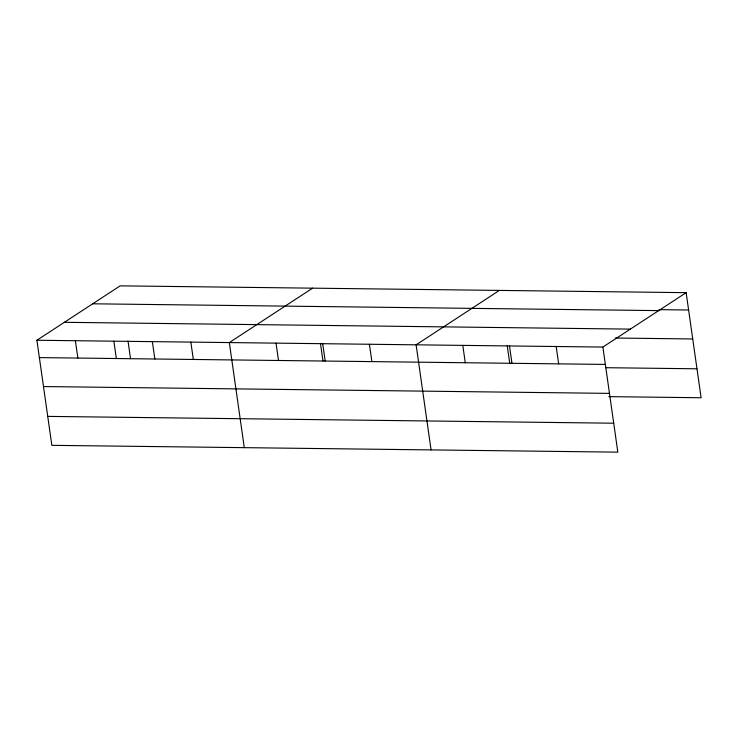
<?xml version="1.0" encoding="UTF-8"?>
<svg xmlns="http://www.w3.org/2000/svg" width="738" height="738" viewBox="0 0 738 738"><rect width="100%" height="100%" fill="white"/><g stroke="black" fill="none" stroke-linecap="round" stroke-linejoin="round"><path stroke-width="1.11" d="M686.146 292.663L602.881 347.072L617.835 452.154L51.854 445.337L36.9 340.255L120.165 285.846L686.146 292.663L701.1 397.745L608.85 396.638M312.598 288.161L229.333 342.57L244.287 447.652M499.368 290.412L416.112 344.821L431.066 449.903M659.006 309.656L688.619 310.015M92.684 303.798L658.665 310.615M64.381 322.303L630.363 329.12M615.289 338.032L692.733 338.963M36.9 340.255L602.881 347.072M39.372 357.607L605.354 364.424M605.87 367.699L696.976 368.797M43.487 386.555L609.468 393.382M47.739 416.389L613.721 423.206M556.184 346.509L558.657 363.862M509.497 345.947L511.96 363.299M507.218 345.55L509.737 363.234M462.8 345.384L465.272 362.736M369.415 344.259L371.887 361.611M322.718 343.696L325.19 361.048M320.449 343.299L322.958 360.983M276.03 343.133L278.494 360.485M190.847 342.109L193.319 359.461M152.36 341.648L154.832 359M128.015 340.984L130.525 358.659M113.873 341.177L116.346 358.53M75.387 340.716L77.859 358.068"/></g></svg>
